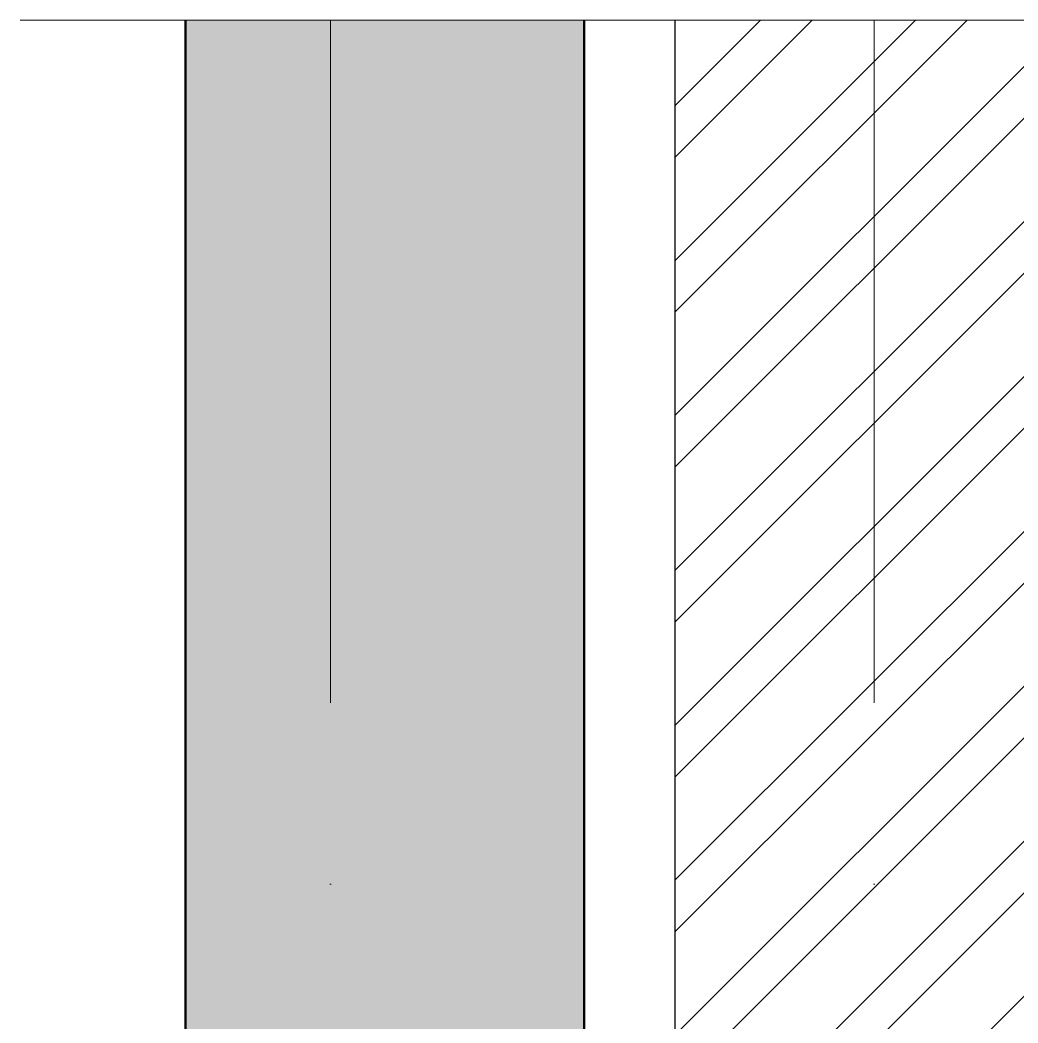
# Model space of a CAD drawing. Header units: millimetres. Extents: x -269418 to 201924, y -5890 to 98643.
# Drawn here: x 198848 to 199399, y 12709 to 13262 of the extents above; entities that cross this region are included whole.
import ezdxf

# ---------------------------------------------------------------- set-up
doc = ezdxf.new("R2010")
doc.units = ezdxf.units.MM
doc.linetypes.add('50_200_ШТРИХ_1Т_ш5_п1_п1_', pattern=[700, 500, -100, 0, -100])
for name, color, linetype, lineweight in [('A-DETL-GENF', 7, 'Continuous', 9), ('A-WALL-13', 7, 'Continuous', 25), ('A-WALL-3', 7, 'Continuous', 50), ('A-WALL-PATT-2', 7, 'Continuous', 5), ('Оси-1', 7, '50_200_ШТРИХ_1Т_ш5_п1_п1_', 9)]:
    doc.layers.add(name, color=color, linetype=linetype, lineweight=lineweight)

# ---------------------------------------------------------------- blocks, each defined once
blk = doc.blocks.new('DET_L_Линия разрыва - М50-33048111-АР1_1_Вид Б')
at = {"layer": 'A-DETL-GENF'}
blk.add_line((84388.71, 13262.45), (85416.2, 13262.45), dxfattribs=at)

msp = doc.modelspace()

# ---------------------------------------------------------------- hatches: boundary and pattern name
at = {"layer": 'A-WALL-PATT-2'}
h = msp.add_hatch(dxfattribs=at)
h.set_pattern_fill('FP_144', color=256, style=0, pattern_type=2)
h.set_pattern_definition([(45, (199793.91, 4305), (-28.51267, 28.51267), []), (45, (199822.42, 4305), (-28.51267, 28.51267), [50.403, -10.081, 1.676, -8.404])])
h.paths.add_polyline_path([(198939.39, 8320), (199159.39, 8320), (199159.39, 13262.45), (198939.39, 13262.45), (198939.39, 10471.25)], flags=0)
h = msp.add_hatch(dxfattribs=at)
h.set_pattern_fill('FP_148', color=256, style=0, pattern_type=2)
h.set_pattern_definition([(45, (199793.91, 4305), (-42.76865, 42.76865), []), (45, (199822.42, 4305), (-42.76865, 42.76865), [])])
h.paths.add_polyline_path([(199459.39, 12520), (199459.39, 13262.45), (199209.39, 13262.45), (199209.39, 12520)], flags=0)

# ---------------------------------------------------------------- linework, layer by layer
at = {"layer": 'A-WALL-13'}
msp.add_line((199209.39, 13262.45), (199209.39, 12520), dxfattribs=at)
at = {"layer": 'A-WALL-3'}
for p, q in [((198939.39, 13262.45), (198939.39, 8320)), ((199159.39, 8320), (199159.39, 13262.45))]:
    msp.add_line(p, q, dxfattribs=at)
at = {"layer": 'Оси-1'}
for p, q in [((199019.39, 7284.6), (199019.39, 13262.45)), ((199319.39, 7284.6), (199319.39, 13262.45))]:
    msp.add_line(p, q, dxfattribs=at)

# ---------------------------------------------------------------- block references
at = {"layer": 'A-DETL-GENF'}
msp.add_blockref('DET_L_Линия разрыва - М50-33048111-АР1_1_Вид Б', (114459.39, 0), dxfattribs=at)

doc.saveas('drawing.dxf')
